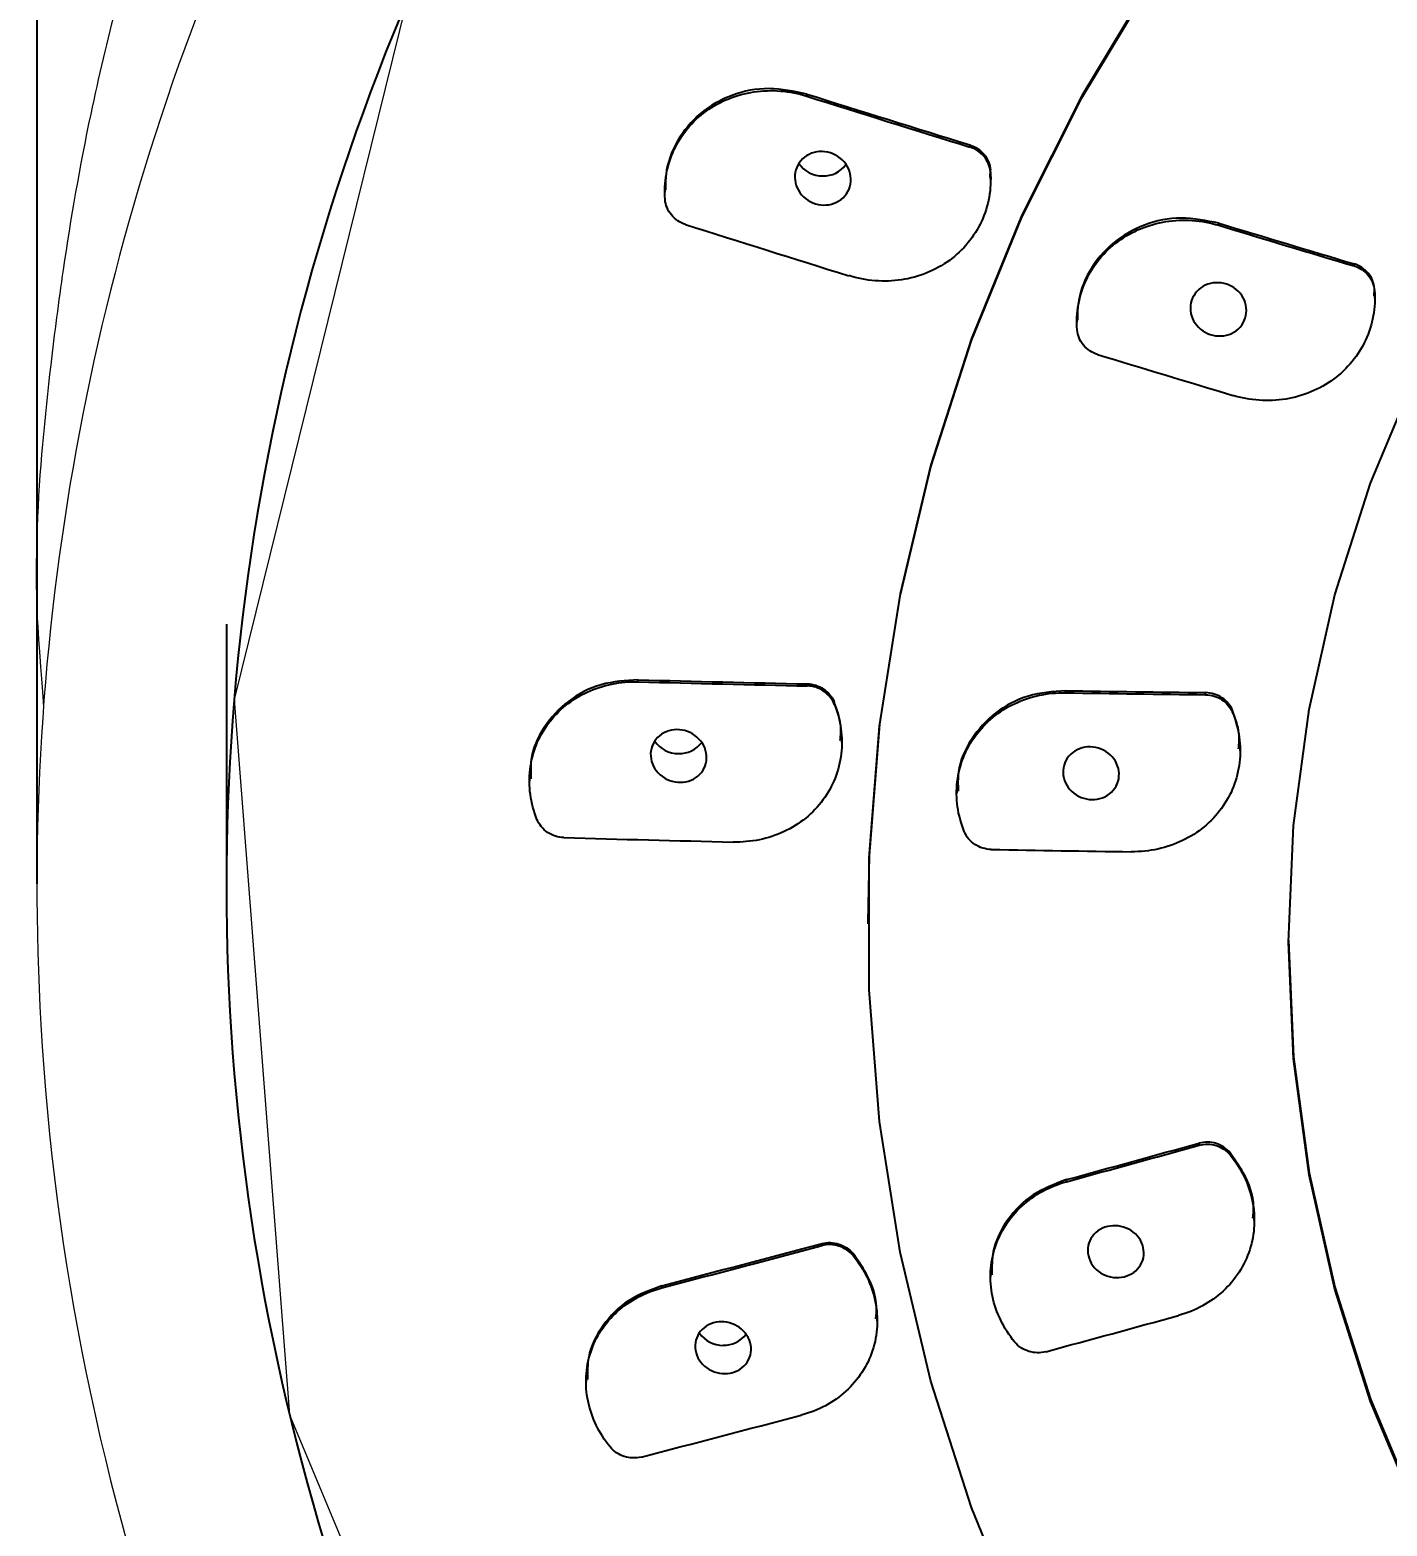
# Model space of a CAD drawing. Header units: millimetres. Extents: x 789 to 1209, y -1956 to -1362.
# Drawn here: x 909.65 to 927.56, y -1479.73 to -1459.99 of the extents above; entities that cross this region are included whole.
import ezdxf

# ---------------------------------------------------------------- set-up
doc = ezdxf.new("R2010")
doc.units = ezdxf.units.MM
doc.header["$LTSCALE"] = 0.1
doc.layers.get('0').update_dxf_attribs({"lineweight": 13})
doc.layers.add('DIM', color=3, linetype='Continuous', lineweight=9)
doc.styles.get("Standard").update_dxf_attribs({"font": 'arial.ttf'})
doc.dimstyles.new('ISO-25', dxfattribs={"dimtxt": 2.5, "dimasz": 2.5, "dimexe": 1.25, "dimexo": 0.625, "dimtad": 1, "dimlfac": 1.333333, "dimtxsty": 'Standard', "dimcen": 2.5, "dimadec": 0, "dimazin": 0, "dimtfac": 1, "dimtmove": 0, "dimatfit": 3, "dimfxl": 0, "dimarcsym": 0})

# ---------------------------------------------------------------- blocks, each defined once
blk = doc.blocks.new('*D54')
at = {"layer": 'Defpoints', "color": 0}
for p in [(909.751, -1423.334), (982.725, -1470.522), (909.751, -1471.879)]:
    blk.add_point(p, dxfattribs=at)
at = {"layer": 'DIM', "color": 0, "linetype": 'ByBlock', "lineweight": -2}
for p, q in [((909.751, -1471.254), (909.751, -1422.084)), ((982.725, -1469.897), (982.725, -1422.084)), ((978.725, -1423.334), (913.751, -1423.334))]:
    blk.add_line(p, q, dxfattribs=at)
at = {"layer": 'DIM', "color": 0}
for points in [[(913.751, -1422.667), (913.751, -1424), (909.751, -1423.334)], [(978.725, -1422.667), (978.725, -1424), (982.725, -1423.334)]]:
    blk.add_solid(points, dxfattribs=at)
at = {"layer": 'DIM', "color": 0, "insert": (946.238, -1420.666), "char_height": 4, "attachment_point": 5}
blk.add_mtext('97', dxfattribs=at)

msp = doc.modelspace()

# ---------------------------------------------------------------- linework, layer by layer
at = {"color": 7, "linetype": 'Continuous', "lineweight": 25}
for p, q in [((919.904, -1460.866), (919.904, -1460.84)), ((922.056, -1461.537), (922.056, -1461.51)), ((922.323, -1461.937), (922.327, -1461.838)), ((922.327, -1461.865), (922.327, -1461.838)), ((922.33, -1461.964), (922.33, -1461.938)), ((918.031, -1462.104), (918.031, -1462.131)), ((925.341, -1462.57), (925.341, -1462.543)), ((927.125, -1463.106), (927.125, -1463.079)), ((927.391, -1463.502), (927.395, -1463.403)), ((927.395, -1463.43), (927.395, -1463.403)), ((927.399, -1463.529), (927.399, -1463.503)), ((923.468, -1463.822), (923.468, -1463.849)), ((912.246, -1467.829), (912.246, -1471.297)), ((917.68, -1468.591), (917.68, -1468.564)), ((919.911, -1468.645), (919.911, -1468.618)), ((923.317, -1468.736), (923.317, -1468.709)), ((925.166, -1468.761), (925.166, -1468.734)), ((920.267, -1468.885), (920.267, -1468.858)), ((925.523, -1468.997), (925.523, -1468.97)), ((920.367, -1469.391), (920.367, -1469.364)), ((925.623, -1469.503), (925.623, -1469.476)), ((916.244, -1469.873), (916.244, -1469.9)), ((921.882, -1470.034), (921.882, -1470.061)), ((920.71, -1471.759), (920.71, -1471.785)), ((926.26, -1471.999), (926.26, -1472.025)), ((925.081, -1474.704), (925.081, -1474.677)), ((925.491, -1474.832), (925.491, -1474.805)), ((923.33, -1475.185), (923.33, -1475.158)), ((925.809, -1475.695), (925.809, -1475.668)), ((920.105, -1476.028), (920.105, -1476.001)), ((920.515, -1476.159), (920.515, -1476.133)), ((922.328, -1476.411), (922.328, -1476.438)), ((917.992, -1476.585), (917.992, -1476.558)), ((920.834, -1477.022), (920.834, -1476.995)), ((916.991, -1477.795), (916.991, -1477.822))]:
    msp.add_line(p, q, dxfattribs=at)
at = {"color": 7, "linetype": 'Continuous'}
msp.add_line((912.246, -1471.277), (912.246, -1467.829), dxfattribs=at)
at = {"color": 7, "linetype": 'Continuous', "flags": 128}
msp.add_lwpolyline([(936.301, -1440.927), (927.16, -1445.01), (919.715, -1451.428), (914.627, -1459.608), (912.347, -1468.826), (913.079, -1478.262), (916.758, -1487.076), (923.056, -1494.487), (931.414, -1499.836), (941.09, -1502.647), (951.223, -1502.67), (960.913, -1499.905), (969.3, -1494.595), (975.637, -1487.213), (979.363, -1478.416), (980.145, -1468.984), (977.915, -1459.756), (972.871, -1451.551), (965.46, -1445.099), (956.341, -1440.974), (946.325, -1439.54), (936.301, -1440.927)], dxfattribs=at)
at = {"color": 7, "linetype": 'Continuous', "lineweight": 25, "flags": 128}
for points in [[(946.24, -1447.924), (944.376, -1447.988), (942.523, -1448.178), (940.689, -1448.494), (938.885, -1448.935), (937.12, -1449.497), (935.404, -1450.178), (933.745, -1450.974), (932.153, -1451.881), (930.637, -1452.894), (929.203, -1454.007), (927.861, -1455.216), (926.616, -1456.512), (925.477, -1457.89), (924.448, -1459.342), (923.535, -1460.86), (922.743, -1462.437), (922.077, -1464.063), (921.54, -1465.73), (921.135, -1467.429), (920.863, -1469.152), (920.727, -1470.888), (920.71, -1471.759)], [(922.743, -1481.107), (922.077, -1479.481), (921.54, -1477.814), (921.135, -1476.114), (920.863, -1474.392), (920.727, -1472.656), (920.727, -1470.915), (920.863, -1469.178), (921.135, -1467.456), (921.54, -1465.757), (922.077, -1464.09), (922.743, -1462.464), (923.535, -1460.887), (924.448, -1459.369)], [(928.668, -1480.903), (927.943, -1479.518), (927.342, -1478.082), (926.871, -1476.604), (926.532, -1475.096), (926.328, -1473.566), (926.26, -1472.025), (926.328, -1470.485), (926.532, -1468.955), (926.871, -1467.446), (927.342, -1465.969), (927.943, -1464.533), (928.668, -1463.148), (929.513, -1461.823), (930.473, -1460.569), (931.54, -1459.392)], [(926.26, -1471.999), (926.328, -1473.539), (926.532, -1475.069), (926.871, -1476.578), (927.342, -1478.055), (927.943, -1479.492), (928.668, -1480.877)]]:
    msp.add_lwpolyline(points, dxfattribs=at)
at = {"color": 7, "linetype": 'Continuous', "lineweight": 25}
for centre, radius, start, end in [((1083.357, -940.372), 545.53, 252.56518, 252.8019), ((1084.055, -938.124), 547.91, 252.56676, 252.80246), ((920.111, -1461.544), 0.375, 213.9222, 270.7601), ((920.121, -1461.543), 0.376, 269.2996, 322.8542), ((1083.34, -940.505), 547.519, 252.45693, 252.69294), ((1084.032, -938.223), 547.808, 253.16107, 253.35585), ((1084.411, -936.957), 549.156, 253.16229, 253.35658), ((1083.837, -938.894), 549.23, 253.05282, 253.2472), ((931.215, -956.572), 512.172, 268.48569, 268.73537), ((931.205, -956.583), 512.187, 268.48683, 268.7365), ((931.377, -947.112), 521.659, 269.11472, 269.31784), ((931.31, -951.382), 517.416, 269.11491, 269.31969), ((918.208, -1469.164), 0.375, 214.0898, 270.7599), ((918.218, -1469.163), 0.376, 269.2972, 322.8155), ((931.252, -959.22), 511.633, 268.3701, 268.62005), ((931.345, -955.035), 515.847, 268.99948, 269.20489), ((787.515, -977.68), 515.684, 285.27001, 285.47174), ((786.099, -972.579), 521.004, 285.27171, 285.47138), ((789.14, -983.688), 509.434, 284.65111, 284.89682), ((789.162, -983.837), 509.311, 284.6522, 284.89797), ((786.914, -974.902), 520.641, 285.15856, 285.35826), ((918.796, -1476.969), 0.375, 214.5046, 270.7505), ((918.805, -1476.967), 0.376, 269.3096, 322.3159), ((790.166, -986.905), 508.18, 284.53674, 284.78293)]:
    msp.add_arc(centre, radius, start, end, dxfattribs=at)
at = {"color": 7, "linetype": 'Continuous'}
for points, knots in [([(946.178, -1433.594), (945.358, -1433.614), (944.51, -1433.634), (943.114, -1433.716), (942.58, -1433.759), (941.527, -1433.872), (941.005, -1433.94), (939.657, -1434.145), (938.84, -1434.296), (937.208, -1434.649), (936.395, -1434.852), (934.789, -1435.312), (933.994, -1435.568), (931.643, -1436.411), (930.115, -1437.075), (925.657, -1439.375), (922.901, -1441.313), (918.479, -1445.446), (916.706, -1447.539), (914.069, -1451.535), (913.089, -1453.367), (911.885, -1456.233), (911.528, -1457.211), (910.919, -1459.154), (910.663, -1460.122), (910.31, -1461.792), (910.191, -1462.479), (910.031, -1463.577), (909.977, -1463.994), (909.849, -1465.091), (909.776, -1465.807), (909.742, -1466.755), (909.737, -1466.951), (909.737, -1467.282), (909.738, -1467.417), (909.744, -1467.68), (909.75, -1467.815), (909.832, -1468.922)], [0, 0, 0, 0, 0.0460635, 0.0460635, 0.0735971, 0.0735971, 0.1011307, 0.1011307, 0.1452193, 0.1452193, 0.1893079, 0.1893079, 0.2333965, 0.2333965, 0.3215737, 0.3215737, 0.5003563, 0.5003563, 0.6483496, 0.6483496, 0.7619869, 0.7619869, 0.8194737, 0.8194737, 0.8746694, 0.8746694, 0.9132682, 0.9132682, 0.9371293, 0.9371293, 0.9764123, 0.9764123, 0.9864562, 0.9864562, 0.9932218, 0.9932218, 0.9996222, 0.9996222, 0.9996222, 0.9996222]), ([(975.472, -1491.775), (977.214, -1489.589), (978.675, -1487.206), (981.092, -1481.883), (981.964, -1478.911), (982.841, -1472.852), (982.843, -1469.767), (981.98, -1463.706), (981.112, -1460.733), (978.576, -1455.112), (976.904, -1452.465), (972.886, -1447.684), (970.536, -1445.55), (965.331, -1441.94), (962.472, -1440.464), (956.45, -1438.268), (953.284, -1437.548), (946.865, -1436.912), (943.609, -1436.996), (937.236, -1437.961), (934.116, -1438.843), (928.229, -1441.346), (925.46, -1442.968), (920.472, -1446.842), (918.249, -1449.097), (914.833, -1453.656), (913.526, -1455.89), (911.47, -1460.574), (910.718, -1463.026), (909.81, -1468.029), (909.653, -1470.577), (909.974, -1476.2), (910.6, -1479.263), (912.699, -1485.12), (914.173, -1487.91), (916.333, -1490.907), (916.665, -1491.344), (917.007, -1491.774)], [0, 0, 0, 0, 0.054009, 0.054009, 0.114305, 0.114305, 0.174602, 0.174602, 0.234899, 0.234899, 0.295196, 0.295196, 0.355492, 0.355492, 0.415789, 0.415789, 0.476086, 0.476086, 0.536382, 0.536382, 0.596679, 0.596679, 0.656976, 0.656976, 0.717273, 0.717273, 0.767318, 0.767318, 0.817363, 0.817363, 0.867408, 0.867408, 0.928397, 0.928397, 0.989385, 0.989385, 1, 1, 1, 1])]:
    msp.add_open_spline(points, degree=3, knots=knots, dxfattribs=at)
at = {"color": 7, "linetype": 'Continuous', "lineweight": 25}
for points, knots in [([(973.517, -1490.217), (975.385, -1487.872), (976.904, -1485.284), (979.129, -1479.82), (979.834, -1476.944), (980.378, -1471.12), (980.216, -1468.174), (979.037, -1462.433), (978.021, -1459.639), (975.209, -1454.416), (973.415, -1451.987), (969.184, -1447.678), (966.748, -1445.798), (961.418, -1442.729), (958.525, -1441.541), (952.502, -1439.947), (949.371, -1439.54), (943.11, -1439.54), (939.979, -1439.946), (933.955, -1441.541), (931.062, -1442.729), (925.733, -1445.797), (923.297, -1447.677), (919.065, -1451.986), (917.271, -1454.415), (914.459, -1459.638), (913.443, -1462.432), (912.264, -1468.173), (912.102, -1471.119), (912.646, -1476.943), (913.351, -1479.819), (915.575, -1485.283), (917.094, -1487.871), (918.962, -1490.216)], [0, 0, 0, 0, 0.0625, 0.0625, 0.125, 0.125, 0.1875, 0.1875, 0.25, 0.25, 0.3125, 0.3125, 0.375, 0.375, 0.4375, 0.4375, 0.5, 0.5, 0.5625, 0.5625, 0.625, 0.625, 0.6875, 0.6875, 0.75, 0.75, 0.8125, 0.8125, 0.875, 0.875, 0.9375, 0.9375, 1, 1, 1, 1]), ([(918.034, -1462.23), (918.026, -1462.117), (918.032, -1462.005), (918.071, -1461.784), (918.105, -1461.677), (918.199, -1461.476), (918.26, -1461.38), (918.402, -1461.208), (918.484, -1461.131), (918.669, -1460.997), (918.768, -1460.943), (918.98, -1460.857), (919.093, -1460.827), (919.322, -1460.793), (919.441, -1460.789), (919.675, -1460.808), (919.791, -1460.831), (919.904, -1460.866)], [0, 0, 0, 0, 0.125, 0.125, 0.25, 0.25, 0.375, 0.375, 0.5, 0.5, 0.625, 0.625, 0.75, 0.75, 0.875, 0.875, 1, 1, 1, 1]), ([(919.904, -1460.84), (919.738, -1460.804), (919.406, -1460.732), (918.908, -1460.832), (918.481, -1461.074), (918.178, -1461.444), (918.039, -1461.809), (918.039, -1462.035), (918.038, -1462.104)], [0, 0, 0, 0, 0.185824, 0.371747, 0.556482, 0.739138, 0.920128, 1, 1, 1, 1]), ([(922.056, -1461.51), (922.13, -1461.533), (922.195, -1461.577), (922.292, -1461.693), (922.321, -1461.765), (922.327, -1461.838)], [0, 0, 0, 0, 0.5, 0.5, 1, 1, 1, 1]), ([(922.327, -1461.865), (922.321, -1461.792), (922.292, -1461.721), (922.196, -1461.604), (922.13, -1461.56), (922.056, -1461.537)], [0, 0, 0, 0, 0.5, 0.5, 1, 1, 1, 1]), ([(919.918, -1462.238), (919.836, -1462.184), (919.777, -1462.101), (919.734, -1461.919), (919.752, -1461.821), (919.856, -1461.67), (919.941, -1461.617), (920.131, -1461.586), (920.233, -1461.608), (920.395, -1461.714), (920.455, -1461.798), (920.498, -1461.98), (920.481, -1462.078), (920.376, -1462.23), (920.29, -1462.283), (920.102, -1462.313), (920, -1462.292), (919.918, -1462.238)], [0, 0, 0, 0, 0.125, 0.125, 0.25, 0.25, 0.375, 0.375, 0.5, 0.5, 0.625, 0.625, 0.75, 0.75, 0.875, 0.875, 1, 1, 1, 1]), ([(922.327, -1461.865), (922.335, -1461.979), (922.329, -1462.09), (922.29, -1462.31), (922.256, -1462.418), (922.162, -1462.62), (922.102, -1462.716), (921.959, -1462.889), (921.877, -1462.965), (921.694, -1463.099), (921.593, -1463.155), (921.382, -1463.241), (921.268, -1463.272), (920.925, -1463.324), (920.684, -1463.305), (920.457, -1463.234)], [0, 0, 0, 0, 0.125, 0.125, 0.25, 0.25, 0.375, 0.375, 0.5, 0.5, 0.625, 0.625, 0.75, 0.75, 1, 1, 1, 1]), ([(918.305, -1462.559), (918.231, -1462.536), (918.166, -1462.492), (918.07, -1462.375), (918.04, -1462.303), (918.034, -1462.23)], [0, 0, 0, 0, 0.5, 0.5, 1, 1, 1, 1]), ([(923.471, -1463.948), (923.463, -1463.836), (923.469, -1463.725), (923.508, -1463.504), (923.542, -1463.397), (923.636, -1463.196), (923.696, -1463.099), (923.838, -1462.927), (923.92, -1462.849), (924.104, -1462.714), (924.203, -1462.658), (924.416, -1462.571), (924.529, -1462.539), (924.758, -1462.502), (924.876, -1462.497), (925.111, -1462.514), (925.227, -1462.535), (925.341, -1462.57)], [0, 0, 0, 0, 0.125, 0.125, 0.25, 0.25, 0.375, 0.375, 0.5, 0.5, 0.625, 0.625, 0.75, 0.75, 0.875, 0.875, 1, 1, 1, 1]), ([(925.341, -1462.543), (925.176, -1462.509), (924.845, -1462.441), (924.348, -1462.544), (923.922, -1462.789), (923.617, -1463.159), (923.477, -1463.526), (923.476, -1463.752), (923.475, -1463.823)], [0, 0, 0, 0, 0.1848494, 0.3697831, 0.5539371, 0.7367573, 0.9185386, 1, 1, 1, 1]), ([(927.395, -1463.403), (927.39, -1463.33), (927.361, -1463.26), (927.264, -1463.145), (927.198, -1463.101), (927.125, -1463.079)], [0, 0, 0, 0, 0.5, 0.5, 1, 1, 1, 1]), ([(927.125, -1463.106), (927.198, -1463.128), (927.264, -1463.171), (927.36, -1463.286), (927.39, -1463.357), (927.395, -1463.43)], [0, 0, 0, 0, 0.5, 0.5, 1, 1, 1, 1]), ([(925.16, -1463.981), (925.074, -1463.933), (925.009, -1463.854), (924.953, -1463.676), (924.964, -1463.577), (925.056, -1463.419), (925.136, -1463.36), (925.323, -1463.314), (925.426, -1463.329), (925.596, -1463.422), (925.662, -1463.501), (925.717, -1463.679), (925.708, -1463.778), (925.615, -1463.938), (925.534, -1463.997), (925.349, -1464.042), (925.246, -1464.028), (925.16, -1463.981)], [0, 0, 0, 0, 0.125, 0.125, 0.25, 0.25, 0.375, 0.375, 0.5, 0.5, 0.625, 0.625, 0.75, 0.75, 0.875, 0.875, 1, 1, 1, 1]), ([(927.395, -1463.43), (927.404, -1463.542), (927.398, -1463.656), (927.358, -1463.875), (927.325, -1463.981), (927.23, -1464.185), (927.171, -1464.279), (927.029, -1464.453), (926.946, -1464.532), (926.764, -1464.666), (926.663, -1464.723), (926.451, -1464.811), (926.34, -1464.843), (925.993, -1464.899), (925.753, -1464.882), (925.525, -1464.814)], [0, 0, 0, 0, 0.125, 0.125, 0.25, 0.25, 0.375, 0.375, 0.5, 0.5, 0.625, 0.625, 0.75, 0.75, 1, 1, 1, 1]), ([(923.742, -1464.274), (923.668, -1464.251), (923.603, -1464.208), (923.506, -1464.092), (923.477, -1464.021), (923.471, -1463.948)], [0, 0, 0, 0, 0.5, 0.5, 1, 1, 1, 1]), ([(916.344, -1470.406), (916.301, -1470.301), (916.272, -1470.19), (916.241, -1469.968), (916.24, -1469.858), (916.266, -1469.639), (916.293, -1469.531), (916.373, -1469.328), (916.428, -1469.23), (916.624, -1468.966), (916.802, -1468.822), (917.11, -1468.68), (917.22, -1468.644), (917.445, -1468.598), (917.562, -1468.588), (917.68, -1468.591)], [0, 0, 0, 0, 0.125, 0.125, 0.25, 0.25, 0.375, 0.375, 0.5, 0.5, 0.75, 0.75, 0.875, 0.875, 1, 1, 1, 1]), ([(917.68, -1468.564), (917.513, -1468.575), (917.179, -1468.598), (916.739, -1468.829), (916.421, -1469.177), (916.252, -1469.548), (916.261, -1469.789), (916.264, -1469.873)], [0, 0, 0, 0, 0.221793, 0.443702, 0.664191, 0.882198, 1, 1, 1, 1]), ([(919.911, -1468.618), (919.987, -1468.62), (920.062, -1468.644), (920.189, -1468.729), (920.239, -1468.789), (920.267, -1468.858)], [0, 0, 0, 0, 0.5, 0.5, 1, 1, 1, 1]), ([(920.267, -1468.885), (920.239, -1468.816), (920.189, -1468.756), (920.063, -1468.671), (919.987, -1468.647), (919.911, -1468.645)], [0, 0, 0, 0, 0.5, 0.5, 1, 1, 1, 1]), ([(921.982, -1470.565), (921.939, -1470.461), (921.909, -1470.351), (921.879, -1470.13), (921.877, -1470.02), (921.903, -1469.8), (921.93, -1469.692), (922.01, -1469.489), (922.065, -1469.391), (922.26, -1469.124), (922.438, -1468.978), (922.746, -1468.831), (922.857, -1468.794), (923.082, -1468.745), (923.199, -1468.734), (923.317, -1468.736)], [0, 0, 0, 0, 0.125, 0.125, 0.25, 0.25, 0.375, 0.375, 0.5, 0.5, 0.75, 0.75, 0.875, 0.875, 1, 1, 1, 1]), ([(923.317, -1468.709), (923.151, -1468.722), (922.818, -1468.748), (922.379, -1468.982), (922.061, -1469.333), (921.89, -1469.705), (921.899, -1469.948), (921.902, -1470.034)], [0, 0, 0, 0, 0.2206909, 0.4414797, 0.6613389, 0.8796046, 1, 1, 1, 1]), ([(925.523, -1468.97), (925.495, -1468.902), (925.445, -1468.843), (925.319, -1468.759), (925.243, -1468.735), (925.166, -1468.734)], [0, 0, 0, 0, 0.5, 0.5, 1, 1, 1, 1]), ([(925.166, -1468.761), (925.243, -1468.762), (925.318, -1468.785), (925.445, -1468.869), (925.495, -1468.929), (925.523, -1468.997)], [0, 0, 0, 0, 0.5, 0.5, 1, 1, 1, 1]), ([(920.267, -1468.885), (920.31, -1468.99), (920.339, -1469.099), (920.37, -1469.321), (920.371, -1469.433), (920.345, -1469.651), (920.318, -1469.76), (920.237, -1469.964), (920.184, -1470.06), (920.052, -1470.239), (919.976, -1470.318), (919.803, -1470.459), (919.706, -1470.519), (919.501, -1470.615), (919.391, -1470.651), (919.165, -1470.698), (919.049, -1470.708), (918.931, -1470.705)], [0, 0, 0, 0, 0.125, 0.125, 0.25, 0.25, 0.375, 0.375, 0.5, 0.5, 0.625, 0.625, 0.75, 0.75, 0.875, 0.875, 1, 1, 1, 1]), ([(920.346, -1469.364), (920.352, -1469.294), (920.365, -1469.123), (920.303, -1468.957), (920.267, -1468.858)], [0, 0, 0, 0, 0.406724, 1, 1, 1, 1]), ([(925.523, -1468.997), (925.565, -1469.103), (925.594, -1469.211), (925.625, -1469.431), (925.627, -1469.544), (925.601, -1469.763), (925.574, -1469.871), (925.494, -1470.076), (925.441, -1470.172), (925.31, -1470.352), (925.232, -1470.433), (925.06, -1470.575), (924.963, -1470.637), (924.656, -1470.784), (924.423, -1470.835), (924.187, -1470.832)], [0, 0, 0, 0, 0.125, 0.125, 0.25, 0.25, 0.375, 0.375, 0.5, 0.5, 0.625, 0.625, 0.75, 0.75, 1, 1, 1, 1]), ([(925.602, -1469.475), (925.607, -1469.407), (925.621, -1469.236), (925.559, -1469.07), (925.523, -1468.97)], [0, 0, 0, 0, 0.400641, 1, 1, 1, 1]), ([(918.095, -1469.892), (918.003, -1469.858), (917.925, -1469.79), (917.839, -1469.623), (917.832, -1469.524), (917.894, -1469.355), (917.962, -1469.285), (918.137, -1469.214), (918.24, -1469.213), (918.422, -1469.28), (918.501, -1469.349), (918.587, -1469.515), (918.595, -1469.614), (918.532, -1469.785), (918.463, -1469.854), (918.29, -1469.925), (918.187, -1469.926), (918.095, -1469.892)], [0, 0, 0, 0, 0.125, 0.125, 0.25, 0.25, 0.375, 0.375, 0.5, 0.5, 0.625, 0.625, 0.75, 0.75, 0.875, 0.875, 1, 1, 1, 1]), ([(923.459, -1470.083), (923.376, -1470.031), (923.316, -1469.949), (923.273, -1469.77), (923.29, -1469.674), (923.393, -1469.525), (923.478, -1469.472), (923.668, -1469.439), (923.77, -1469.46), (923.933, -1469.563), (923.994, -1469.646), (924.037, -1469.824), (924.02, -1469.92), (923.916, -1470.071), (923.831, -1470.123), (923.643, -1470.155), (923.541, -1470.135), (923.459, -1470.083)], [0, 0, 0, 0, 0.125, 0.125, 0.25, 0.25, 0.375, 0.375, 0.5, 0.5, 0.625, 0.625, 0.75, 0.75, 0.875, 0.875, 1, 1, 1, 1]), ([(916.7, -1470.647), (916.624, -1470.645), (916.548, -1470.62), (916.422, -1470.535), (916.372, -1470.474), (916.344, -1470.406)], [0, 0, 0, 0, 0.5, 0.5, 1, 1, 1, 1]), ([(922.338, -1470.803), (922.261, -1470.801), (922.186, -1470.778), (922.059, -1470.694), (922.009, -1470.634), (921.982, -1470.565)], [0, 0, 0, 0, 0.5, 0.5, 1, 1, 1, 1]), ([(925.491, -1474.805), (925.443, -1474.748), (925.378, -1474.704), (925.232, -1474.659), (925.153, -1474.657), (925.081, -1474.677)], [0, 0, 0, 0, 0.5, 0.5, 1, 1, 1, 1]), ([(925.081, -1474.704), (925.153, -1474.684), (925.231, -1474.685), (925.377, -1474.731), (925.443, -1474.774), (925.491, -1474.832)], [0, 0, 0, 0, 0.5, 0.5, 1, 1, 1, 1]), ([(925.491, -1474.832), (925.563, -1474.921), (925.626, -1475.018), (925.724, -1475.22), (925.76, -1475.326), (925.805, -1475.544), (925.813, -1475.653), (925.802, -1475.871), (925.782, -1475.979), (925.715, -1476.185), (925.668, -1476.285), (925.55, -1476.468), (925.479, -1476.552), (925.315, -1476.703), (925.224, -1476.768), (925.027, -1476.876), (924.92, -1476.92), (924.808, -1476.951)], [0, 0, 0, 0, 0.125, 0.125, 0.25, 0.25, 0.375, 0.375, 0.5, 0.5, 0.625, 0.625, 0.75, 0.75, 0.875, 0.875, 1, 1, 1, 1]), ([(925.791, -1475.667), (925.796, -1475.616), (925.816, -1475.414), (925.704, -1475.107), (925.551, -1474.891), (925.491, -1474.805)], [0, 0, 0, 0, 0.167348, 0.668363, 1, 1, 1, 1]), ([(923.33, -1475.158), (923.177, -1475.216), (922.87, -1475.332), (922.538, -1475.676), (922.346, -1476.051), (922.347, -1476.309), (922.347, -1476.412)], [0, 0, 0, 0, 0.273635, 0.547399, 0.820005, 1, 1, 1, 1]), ([(922.647, -1477.299), (922.574, -1477.21), (922.512, -1477.113), (922.414, -1476.911), (922.377, -1476.805), (922.333, -1476.588), (922.324, -1476.479), (922.336, -1476.262), (922.356, -1476.154), (922.423, -1475.948), (922.47, -1475.849), (922.588, -1475.666), (922.659, -1475.583), (922.823, -1475.432), (922.913, -1475.367), (923.111, -1475.259), (923.218, -1475.216), (923.33, -1475.185)], [0, 0, 0, 0, 0.125, 0.125, 0.25, 0.25, 0.375, 0.375, 0.5, 0.5, 0.625, 0.625, 0.75, 0.75, 0.875, 0.875, 1, 1, 1, 1]), ([(923.913, -1476.441), (923.817, -1476.42), (923.731, -1476.364), (923.621, -1476.212), (923.6, -1476.116), (923.636, -1475.941), (923.693, -1475.863), (923.854, -1475.769), (923.955, -1475.754), (924.144, -1475.795), (924.232, -1475.851), (924.341, -1476.003), (924.363, -1476.099), (924.327, -1476.275), (924.269, -1476.353), (924.11, -1476.446), (924.009, -1476.462), (923.913, -1476.441)], [0, 0, 0, 0, 0.125, 0.125, 0.25, 0.25, 0.375, 0.375, 0.5, 0.5, 0.625, 0.625, 0.75, 0.75, 0.875, 0.875, 1, 1, 1, 1]), ([(920.105, -1476.001), (920.177, -1475.982), (920.255, -1475.984), (920.401, -1476.031), (920.467, -1476.075), (920.515, -1476.133)], [0, 0, 0, 0, 0.5, 0.5, 1, 1, 1, 1]), ([(920.515, -1476.159), (920.467, -1476.101), (920.402, -1476.058), (920.256, -1476.011), (920.177, -1476.008), (920.105, -1476.028)], [0, 0, 0, 0, 0.5, 0.5, 1, 1, 1, 1]), ([(920.815, -1476.994), (920.82, -1476.942), (920.84, -1476.74), (920.727, -1476.433), (920.575, -1476.218), (920.515, -1476.133)], [0, 0, 0, 0, 0.172064, 0.671721, 1, 1, 1, 1]), ([(920.515, -1476.159), (920.588, -1476.248), (920.65, -1476.346), (920.748, -1476.549), (920.785, -1476.655), (920.83, -1476.873), (920.838, -1476.981), (920.826, -1477.199), (920.806, -1477.307), (920.739, -1477.511), (920.691, -1477.61), (920.573, -1477.791), (920.503, -1477.874), (920.339, -1478.023), (920.248, -1478.087), (920.051, -1478.192), (919.944, -1478.235), (919.832, -1478.264)], [0, 0, 0, 0, 0.125, 0.125, 0.25, 0.25, 0.375, 0.375, 0.5, 0.5, 0.625, 0.625, 0.75, 0.75, 0.875, 0.875, 1, 1, 1, 1]), ([(917.31, -1478.683), (917.237, -1478.594), (917.174, -1478.496), (917.076, -1478.294), (917.04, -1478.188), (916.995, -1477.971), (916.987, -1477.862), (916.999, -1477.645), (917.019, -1477.538), (917.086, -1477.334), (917.133, -1477.235), (917.252, -1477.055), (917.322, -1476.973), (917.486, -1476.824), (917.577, -1476.761), (917.774, -1476.656), (917.881, -1476.614), (917.992, -1476.585)], [0, 0, 0, 0, 0.125, 0.125, 0.25, 0.25, 0.375, 0.375, 0.5, 0.5, 0.625, 0.625, 0.75, 0.75, 0.875, 0.875, 1, 1, 1, 1]), ([(917.992, -1476.558), (917.839, -1476.614), (917.532, -1476.726), (917.199, -1477.067), (917.008, -1477.439), (917.009, -1477.696), (917.01, -1477.796)], [0, 0, 0, 0, 0.274884, 0.549918, 0.823194, 1, 1, 1, 1]), ([(918.584, -1477.64), (918.505, -1477.583), (918.45, -1477.498), (918.42, -1477.319), (918.445, -1477.227), (918.558, -1477.089), (918.646, -1477.044), (918.838, -1477.025), (918.938, -1477.053), (919.095, -1477.165), (919.151, -1477.25), (919.181, -1477.429), (919.157, -1477.521), (919.042, -1477.66), (918.954, -1477.705), (918.764, -1477.723), (918.663, -1477.697), (918.584, -1477.64)], [0, 0, 0, 0, 0.125, 0.125, 0.25, 0.25, 0.375, 0.375, 0.5, 0.5, 0.625, 0.625, 0.75, 0.75, 0.875, 0.875, 1, 1, 1, 1]), ([(923.057, -1477.428), (922.985, -1477.448), (922.907, -1477.446), (922.761, -1477.4), (922.695, -1477.357), (922.647, -1477.299)], [0, 0, 0, 0, 0.5, 0.5, 1, 1, 1, 1]), ([(917.72, -1478.817), (917.647, -1478.835), (917.569, -1478.833), (917.424, -1478.786), (917.358, -1478.741), (917.31, -1478.683)], [0, 0, 0, 0, 0.5, 0.5, 1, 1, 1, 1])]:
    msp.add_open_spline(points, degree=3, knots=knots, dxfattribs=at)

# ---------------------------------------------------------------- dimensions: what is measured, and where the dimension line sits
at = {"layer": 'DIM'}
dim = msp.add_linear_dim(base=(909.751, -1423.334), p1=(982.725, -1470.522), p2=(909.751, -1471.879), text='97', dimstyle='ISO-25', override={"dimtxt": 4, "dimasz": 4, "dimdec": 1, "dimlfac": 1.333333, "dimtdec": 1, "dimfxl": 1.25, "dimarcsym": 1}, dxfattribs=at)
dim.commit()
dim.dimension.update_dxf_attribs({"geometry": '*D54', "text_midpoint": (946.238, -1420.666)})

doc.saveas('drawing.dxf')
